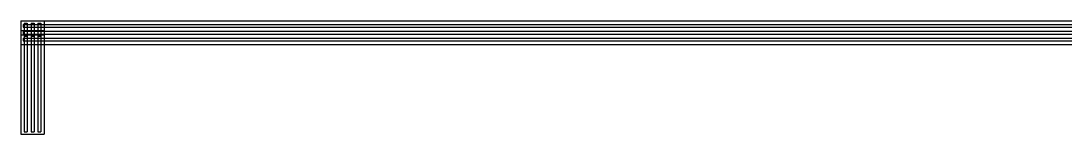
# Model space of a CAD drawing. Header units: millimetres. Extents: x -1225 to 566, y -985 to 617.
# Drawn here: x -382.8 to -137.8, y -614.7 to -588.2 of the extents above; entities that cross this region are included whole.
import ezdxf

# ---------------------------------------------------------------- set-up
doc = ezdxf.new("R2010")
doc.units = ezdxf.units.MM
doc.layers.add('HIDDEN', color=8, linetype='Continuous')
doc.layers.add('VISIBLE', color=7, linetype='Continuous')

msp = doc.modelspace()

# ---------------------------------------------------------------- linework, layer by layer
at = {"layer": 'HIDDEN'}
for points in [[(-382.75, -588.23), (-132.25, -588.23)], [(-382.75, -588.23), (-382.75, -593.73)], [(-382.75, -588.23), (-377.25, -588.23)], [(-382.75, -588.23), (-377.25, -588.23)], [(-382.75, -588.23), (-382.75, -593.73)], [(-382.75, -588.23), (-382.75, -614.73)], [(-382.25, -589.03), (-132.75, -589.03)], [(-382.25, -589.03), (-382.25, -589.73)], [(-382.25, -589.73), (-132.75, -589.73)], [(-381.95, -588.73), (-381.25, -588.73)], [(-381.95, -588.73), (-381.25, -588.73)], [(-381.95, -588.73), (-381.95, -593.73)], [(-381.95, -588.73), (-381.95, -614.23)], [(-381.25, -588.73), (-381.25, -593.73)], [(-381.25, -588.73), (-381.25, -614.23)], [(-380.35, -588.73), (-379.65, -588.73)], [(-380.35, -588.73), (-379.65, -588.73)], [(-380.35, -588.73), (-380.35, -593.73)], [(-380.35, -588.73), (-380.35, -614.23)], [(-379.65, -588.73), (-379.65, -593.73)], [(-379.65, -588.73), (-379.65, -614.23)], [(-378.75, -588.73), (-378.05, -588.73)], [(-378.75, -588.73), (-378.05, -588.73)], [(-378.75, -588.73), (-378.75, -593.73)], [(-378.75, -588.73), (-378.75, -614.23)], [(-378.05, -588.73), (-378.05, -593.73)], [(-378.05, -588.73), (-378.05, -614.23)], [(-377.25, -588.23), (-377.25, -593.73)], [(-377.25, -588.23), (-377.25, -614.73)], [(-382.75, -590.48), (-377.25, -590.48)], [(-382.75, -590.48), (-382.75, -591.48)], [(-382.75, -591.48), (-377.25, -591.48)], [(-382.25, -590.63), (-377.25, -590.63)], [(-382.25, -590.63), (-132.75, -590.63)], [(-382.25, -590.63), (-382.25, -591.33)], [(-382.25, -590.63), (-382.25, -591.33)], [(-382.25, -591.33), (-377.25, -591.33)], [(-382.25, -591.33), (-132.75, -591.33)], [(-382.25, -592.23), (-132.75, -592.23)], [(-382.25, -592.23), (-382.25, -592.93)], [(-381.95, -591.48), (-381.25, -591.48)], [(-381.95, -591.48), (-381.25, -591.48)], [(-381.95, -591.48), (-381.95, -591.83)], [(-381.95, -591.83), (-381.25, -591.83)], [(-381.25, -591.48), (-381.25, -591.83)], [(-380.35, -591.48), (-379.65, -591.48)], [(-380.35, -591.48), (-379.65, -591.48)], [(-380.35, -591.48), (-380.35, -591.83)], [(-380.35, -591.83), (-379.65, -591.83)], [(-379.65, -591.48), (-379.65, -591.83)], [(-378.75, -591.48), (-378.05, -591.48)], [(-378.75, -591.48), (-378.05, -591.48)], [(-378.75, -591.48), (-378.75, -591.83)], [(-378.75, -591.83), (-378.05, -591.83)], [(-378.05, -591.48), (-378.05, -591.83)], [(-377.25, -590.48), (-377.25, -591.48)], [(-382.75, -593.73), (-132.25, -593.73)], [(-382.25, -592.93), (-132.75, -592.93)], [(-382.75, -614.73), (-377.25, -614.73)], [(-381.95, -614.23), (-381.25, -614.23)], [(-380.35, -614.23), (-379.65, -614.23)], [(-378.75, -614.23), (-378.05, -614.23)]]:
    msp.add_lwpolyline(points, dxfattribs=at)
at = {"layer": 'VISIBLE'}
for points in [[(-382.75, -588.23), (-136.95, -588.23)], [(-382.75, -588.23), (-382.75, -593.73)], [(-382.25, -589.03), (-132.75, -589.03)], [(-382.25, -589.03), (-382.25, -589.73)], [(-382.25, -589.73), (-132.75, -589.73)], [(-382.75, -590.48), (-377.25, -590.48)], [(-382.75, -590.48), (-382.75, -591.48)], [(-382.75, -591.48), (-377.25, -591.48)], [(-382.25, -592.23), (-132.75, -592.23)], [(-382.25, -592.23), (-382.25, -592.93)], [(-381.95, -591.48), (-381.95, -591.83)], [(-381.95, -591.83), (-381.25, -591.83)], [(-381.25, -591.48), (-381.25, -591.83)], [(-380.35, -591.48), (-380.35, -591.83)], [(-380.35, -591.83), (-379.65, -591.83)], [(-379.65, -591.48), (-379.65, -591.83)], [(-378.75, -591.48), (-378.75, -591.83)], [(-378.75, -591.83), (-378.05, -591.83)], [(-378.05, -591.48), (-378.05, -591.83)], [(-377.25, -590.48), (-377.25, -591.48)], [(-377.25, -590.63), (-132.75, -590.63)], [(-377.25, -591.33), (-132.75, -591.33)], [(-382.75, -593.73), (-132.25, -593.73)], [(-382.75, -593.73), (-382.75, -614.73)], [(-382.25, -592.93), (-132.75, -592.93)], [(-381.95, -593.73), (-381.95, -614.23)], [(-381.25, -593.73), (-381.25, -614.23)], [(-380.35, -593.73), (-380.35, -614.23)], [(-379.65, -593.73), (-379.65, -614.23)], [(-378.75, -593.73), (-378.75, -614.23)], [(-378.05, -593.73), (-378.05, -614.23)], [(-377.25, -593.73), (-377.25, -614.73)], [(-382.75, -614.73), (-377.25, -614.73)], [(-381.95, -614.23), (-381.25, -614.23)], [(-380.35, -614.23), (-379.65, -614.23)], [(-378.75, -614.23), (-378.05, -614.23)]]:
    msp.add_lwpolyline(points, dxfattribs=at)

doc.saveas('drawing.dxf')
